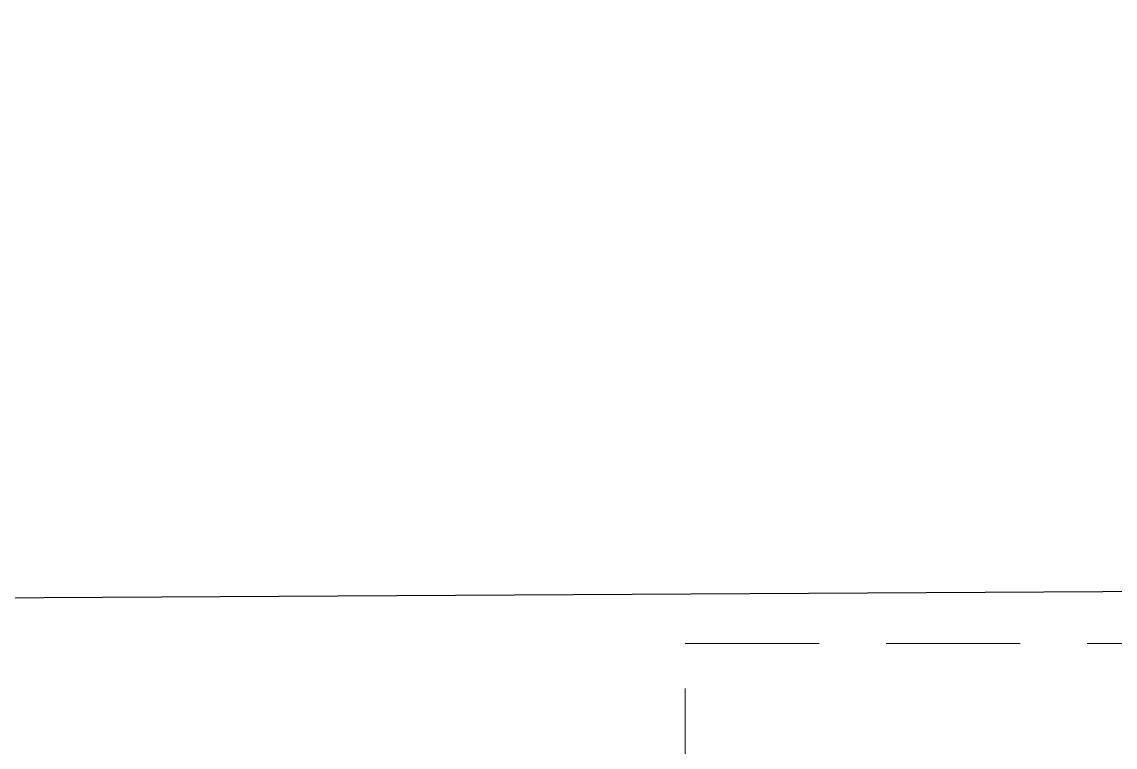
# Model space of a CAD drawing. Header units: centimetres. Extents: x 5488 to 20269, y -31398 to -19684.
# Drawn here: x 18719 to 18770.8, y -22331.9 to -22297.5 of the extents above; entities that cross this region are included whole.
import ezdxf

# ---------------------------------------------------------------- set-up
doc = ezdxf.new("R2010")
doc.units = ezdxf.units.CM
doc.linetypes.add('2202_Autoban_Istinye Park_Food Hall_Yerlesim_Plan_Altlik$0$2202_Autoban_Istinye Park_Food Hall_PLAN_altlik_20220517$0$2202_Autoban_Istinye Park_Food Hall_PLAN_altlik_20220506$0$HIDDEN', pattern=[9.525, 6.35, -3.175])
for name, color, linetype, lineweight in [('xxx_Auto_Duvar_Duvar Plan Kesit', 7, 'Continuous', 30), ('xxx_Auto_Konstruksiyon_Metal', 141, 'Continuous', 0), ('xxx_Auto_Tefris_Tefris', 32, 'Continuous', 15)]:
    doc.layers.add(name, color=color, linetype=linetype, lineweight=lineweight)

# ---------------------------------------------------------------- blocks, each defined once
blk = doc.blocks.new('WCVİTRİFİYE')
at = {"linetype": '2202_Autoban_Istinye Park_Food Hall_Yerlesim_Plan_Altlik$0$2202_Autoban_Istinye Park_Food Hall_PLAN_altlik_20220517$0$2202_Autoban_Istinye Park_Food Hall_PLAN_altlik_20220506$0$HIDDEN'}
blk.add_lwpolyline([(23, 0), (-23, 0), (-22.98, 8.48), (23.02, 8.48)], close=True, dxfattribs=at)
blk = doc.blocks.new('WC TEFRIS')
at = {"layer": 'xxx_Auto_Tefris_Tefris', "color": 0}
blk.add_blockref('WCVİTRİFİYE', (-158.997, 858.849), dxfattribs=at)

msp = doc.modelspace()

# ---------------------------------------------------------------- linework, layer by layer
at = {"layer": 'xxx_Auto_Duvar_Duvar Plan Kesit'}
msp.add_lwpolyline([(19004.098, -22439.364), (19004.903, -22332.111), (18993.657, -22332.186), (18993.657, -22323.262), (19002.891, -22323.21), (19001.949, -22219.681), (18628.524, -22219.706), (18627.906, -22325.331), (18929.267, -22323.626), (18929.267, -22332.619), (18923.694, -22332.656)], dxfattribs=at)

# ---------------------------------------------------------------- next in the draw order: block references
at = {"layer": 'xxx_Auto_Konstruksiyon_Metal'}
msp.add_blockref('WC TEFRIS', (18932.408, -23194.323), dxfattribs=at)

doc.saveas('drawing.dxf')
